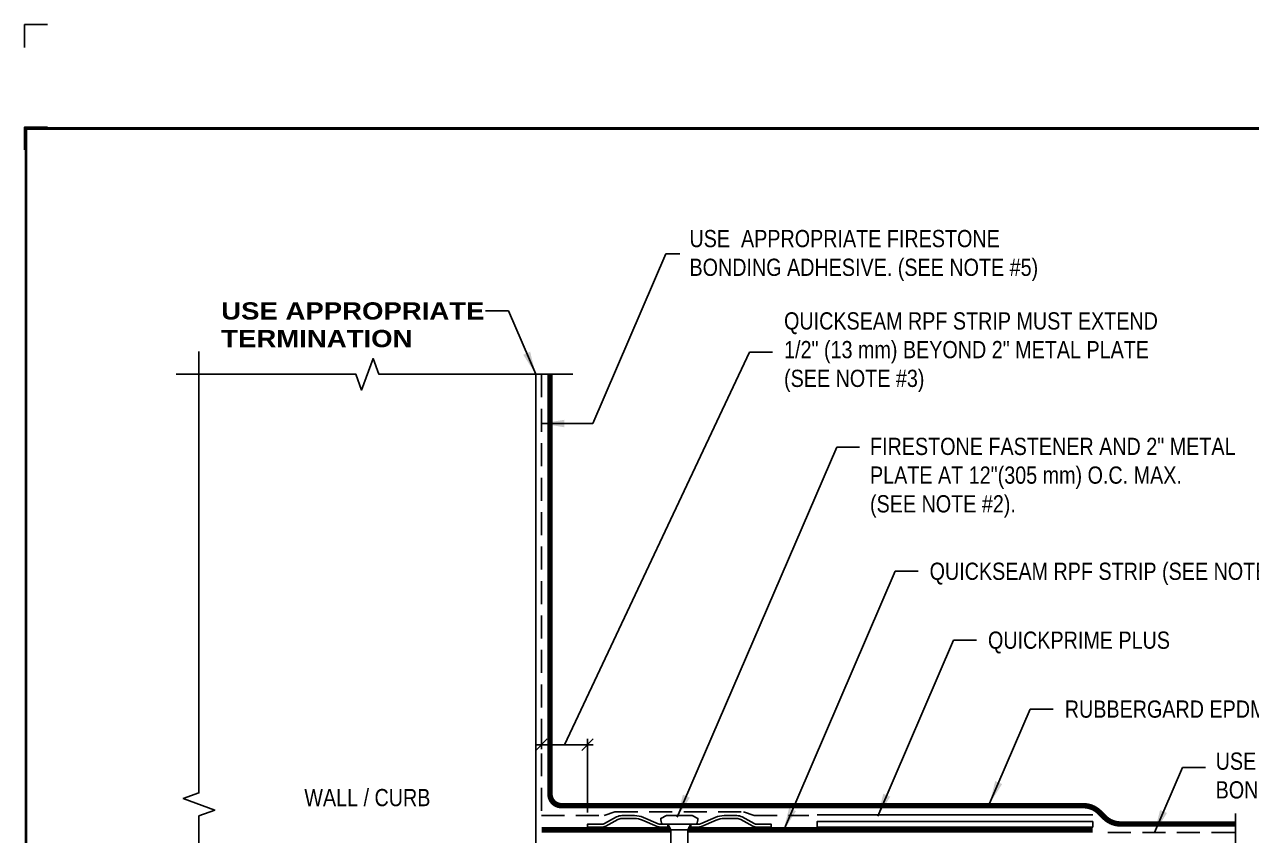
# Model space of a CAD drawing. Header units: inches. Extents: x 99.4 to 119.5, y -71.9 to -55.1.
# Drawn here: x 99.45 to 112.8, y -63.93 to -55.11 of the extents above; entities that cross this region are included whole.
import ezdxf
from ezdxf.enums import TextEntityAlignment as Align

# ---------------------------------------------------------------- set-up
doc = ezdxf.new("R2010")
doc.units = ezdxf.units.IN
doc.header["$MEASUREMENT"] = 0
doc.linetypes.add('HIDDEN', pattern=[0.375, 0.25, -0.125])
doc.layers.get('0').update_dxf_attribs({"linetype": 'CONTINUOUS'})
doc.layers.get('DEFPOINTS').update_dxf_attribs({"linetype": 'CONTINUOUS'})
for name, color, linetype in [('FSBP-ACCESSORY-FIRESTONE', 7, 'CONTINUOUS'), ('FSBP-ADHESIVE', 1, 'HIDDEN'), ('FSBP-ANNO-NOTE', 7, 'CONTINUOUS'), ('FSBP-INSULATION', 7, 'CONTINUOUS'), ('FSBP-MEMBRANE', 7, 'CONTINUOUS'), ('FSBP-TTLB-BORDER', 7, 'CONTINUOUS'), ('FSBP-TTLB-TEXT', 7, 'CONTINUOUS'), ('FSBP-WALL-CURB', 9, 'CONTINUOUS')]:
    doc.layers.add(name, color=color, linetype=linetype)
doc.styles.add('FSBP_ARIAL', font='arial.ttf')
doc.styles.add('FSBP_ARIAL_BOLD', font='')
doc.styles.add('FSBP_ARIAL_NAR', font='ARIALN.TTF')
doc.styles.get('FSBP_ARIAL_BOLD').set_extended_font_data('Arial Black')
doc.linetypes.add('ZIGZAG', pattern='A,0.0001,-0.2,[131,ltypeshp.shx,S=0.2,R=0,X=-0.2,Y=0],-0.4,[131,ltypeshp.shx,S=0.2,R=180,X=0.2,Y=0],-0.2', length=0.8001)
doc.dimstyles.new('FSBP-DIM', dxfattribs={"dimtxt": 0.1875, "dimasz": 0.125, "dimexe": 0.0625, "dimexo": 0.125, "dimgap": 0.125, "dimtad": 0, "dimdec": 0, "dimzin": 1, "dimdsep": 46, "dimlunit": 4, "dimtxsty": 'FSBP_ARIAL_NAR', "dimblk": 'OBLIQUE', "dimcen": 0.09375, "dimdle": 0.0625, "dimclrd": 256, "dimclre": 256, "dimclrt": 256, "dimadec": 0, "dimazin": 0, "dimtfac": 1, "dimtdec": 0, "dimtmove": 1, "dimatfit": 3, "dimfxl": 1, "dimtolj": 1, "dimtzin": 0, "dimlwd": -1, "dimlwe": -1, "dimarcsym": 0})
doc.dimstyles.new('FSBP-LEADER', dxfattribs={"dimtxt": 0.1875, "dimasz": 0.25, "dimexe": 0.0625, "dimexo": 0.125, "dimgap": 0.125, "dimtad": 0, "dimtih": 1, "dimtoh": 1, "dimdec": 4, "dimzin": 0, "dimdsep": 46, "dimlunit": 4, "dimtxsty": 'FSBP_ARIAL_NAR', "dimcen": 0.09375, "dimclrd": 256, "dimclre": 256, "dimclrt": 256, "dimadec": 0, "dimazin": 0, "dimtfac": 1, "dimtdec": 4, "dimtofl": 0, "dimtmove": 0, "dimatfit": 3, "dimfxl": 1, "dimtolj": 1, "dimtzin": 0, "dimlwd": -1, "dimlwe": -1, "dimarcsym": 0})

# ---------------------------------------------------------------- blocks, each defined once
blk = doc.blocks.new('_OBLIQUE')
at = {"color": 0, "linetype": 'ByBlock'}
blk.add_line((-0.5, -0.5), (0.5, 0.5), dxfattribs=at)
blk = doc.blocks.new('*D5')
at = {"layer": 'DEFPOINTS', "color": 0, "transparency": 16777216}
for p in [(105.573272327516, -62.94590461799037), (105.073272327516, -63.1185055442982), (105.573272327516, -63.80753267771256)]:
    blk.add_point(p, dxfattribs=at)
at = {"layer": 'FSBP-ANNO-NOTE', "transparency": 16777216}
for p, q in [((105.323272327516, -62.94590461799037), (107.3380411240844, -58.67444360625329)), ((107.3380411240844, -58.67444360625329), (107.5880411240844, -58.67444360625329)), ((105.073272327516, -62.9935055442982), (105.073272327516, -62.88340461799037)), ((105.573272327516, -63.68253267771256), (105.573272327516, -62.88340461799037)), ((105.010772327516, -62.94590461799037), (105.635772327516, -62.94590461799037))]:
    blk.add_line(p, q, dxfattribs=at)
at = {"layer": 'FSBP-ANNO-NOTE', "transparency": 16777216, "xscale": 0.125, "yscale": 0.125, "zscale": 0.125, "rotation": 180}
blk.add_blockref('_OBLIQUE', (105.073272327516, -62.94590461799037), dxfattribs=at)
at = {"layer": 'FSBP-ANNO-NOTE', "transparency": 16777216, "xscale": 0.125, "yscale": 0.125, "zscale": 0.125}
blk.add_blockref('_OBLIQUE', (105.573272327516, -62.94590461799037), dxfattribs=at)
at = {"layer": 'FSBP-ANNO-NOTE', "transparency": 16777216, "insert": (107.7130411240844, -58.67444360625329), "char_height": 0.1875, "attachment_point": 4, "style": 'FSBP_ARIAL_NAR'}
blk.add_mtext('\\A1;QUICKSEAM RPF STRIP MUST EXTEND\\P1/2" (13 mm) BEYOND 2" METAL PLATE\\P(SEE NOTE #3)', dxfattribs=at)
blk = doc.blocks.new('TTLB-EPDM_2')
at = {"layer": 'DEFPOINTS', "linetype": 'Continuous', "ltscale": 1.75}
blk.add_lwpolyline([(-0.015625, 13.88083333333333), (-0.015625, 14.13083333333333), (0.234375, 14.13083333333333)], dxfattribs=at)
at = {"layer": 'DEFPOINTS', "color": 1}
blk.add_lwpolyline([(0.234375, 13.015625), (-0.015625, 13.015625), (-0.015625, 12.765625)], dxfattribs=at)
at = {"layer": 'FSBP-TTLB-BORDER', "const_width": 0.03125}
blk.add_lwpolyline([(20, 0), (20, 13), (0, 13), (0, 0)], dxfattribs=at)
at = {"layer": 'FSBP-TTLB-TEXT'}
for tag, height, style, p in [('MAXIMUM_WARRANTY', 0.1875, 'FSBP_ARIAL_BOLD', (18.03987100774941, 0.2240244307510579)), ('ACCPT_SYSTEMS', 0.21875, 'FSBP_ARIAL', (12.49438170418193, -1.23218745252656))]:
    blk.add_attdef(tag, text='', height=height, dxfattribs=dict(at, style=style)).set_placement(p, align=Align.MIDDLE_LEFT)
for tag, height, style, p in [('DETAIL_DESCP_LINE_1', 0.21875, 'FSBP_ARIAL_BOLD', (10.33118450231211, -0.2831249841755152)), ('DETAIL_DESCP_LINE_2', 0.21875, 'FSBP_ARIAL_BOLD', (10.33118450231211, -0.6812499208775904)), ('ISSUE_REV_DATE', 0.21875, 'FSBP_ARIAL', (16.84069633627263, -0.7282559425942452)), ('DETAIL_NUMBER', 0.4375, 'FSBP_ARIAL', (18.91941590748775, -0.8931630692489421))]:
    blk.add_attdef(tag, text='', height=height, dxfattribs=dict(at, style=style)).set_placement(p, align=Align.MIDDLE_CENTER)
blk = doc.blocks.new('FSBP_AP_FASTENER_01')
at = {"layer": 'FSBP-ACCESSORY-FIRESTONE'}
for p, q in [((-0.125, 0.04849224421338505), (-0.09375, -0.01400775578661495)), ((0.09375, -0.01400775578661495), (0.125, 0.04849224421338505)), ((-0.09375, -0.01400775578661495), (-0.09375, -0.264007755786615)), ((-0.09375, -0.01400775578661495), (0.09375, -0.01400775578661495)), ((0.09375, -0.01400775578661495), (0.09375, -0.264007755786615)), ((-0.09375, -0.264007755786615), (-0.0703125, -0.2840970415008996)), ((-0.0703125, -0.3156643085181585), (-0.0703125, -0.3472315755354103)), ((-0.0703125, -0.3787988425526763), (-0.0703125, -0.410366109569928)), ((0.0703125, -0.2955750228038667), (0.0703125, -0.3271422898211327)), ((0.0703125, -0.3587095568383845), (0.0703125, -0.3902768238556433)), ((-0.0703125, -0.4419333765871798), (-0.0703125, -0.4735006436044458)), ((-0.0703125, -0.5050679106216975), (-0.0703125, -0.5366351776389564)), ((0.0703125, -0.4218440908729022), (0.0703125, -0.453411357890154)), ((0.0703125, -0.4849786249074128), (0.0703125, -0.5165458919246717)), ((-0.0703125, -0.5682024446562153), (-0.0703125, -0.599769711673467)), ((-0.0703125, -0.631336978690733), (-0.0703125, -0.6629042457079848)), ((0.0703125, -0.5481131589419235), (0.0703125, -0.5796804259591894)), ((0.0703125, -0.6112476929764412), (0.0703125, -0.6428149599937001)), ((-0.0703125, -0.6944715127252366), (-0.0703125, -0.7260387797425025)), ((-0.0703125, -0.7576060467597543), (-0.0703125, -0.7891733137770132)), ((0.0703125, -0.674382227010959), (0.0703125, -0.7059494940282107)), ((0.0703125, -0.7375167610454696), (0.0703125, -0.7690840280627285)), ((0.0703125, -0.8006512950799802), (0.0703125, -0.8322185620972462)), ((-0.0703125, -0.820740580794272), (-0.0703125, -0.8523078478115238)), ((-0.0703125, -0.8838751148287898), (-0.0703125, -0.9154423818460415)), ((0.0703125, -0.863785829114498), (0.0703125, -0.8953530961317568)), ((0.0703125, -0.9269203631490157), (0.0703125, -0.9584876301662675)), ((-0.0703125, -0.9470096488632933), (-0.0703125, -0.9785769158805593)), ((-0.0703125, -1.010144182897811), (-0.0703125, -1.04171144991507)), ((0.0703125, -0.9900548971835264), (0.0703125, -1.021622164200785)), ((0.0703125, -1.053189431218037), (0.0703125, -1.084756698235303)), ((-0.0703125, -1.073278716932329), (-0.0703125, -1.104845983949581)), ((-0.0703125, -1.136413250966847), (-0.0703125, -1.167980517984098)), ((-0.0703125, -1.19954778500135), (-0.0703125, -1.231115052018616)), ((0.0703125, -1.116323965252555), (0.0703125, -1.147891232269814)), ((0.0703125, -1.179458499287072), (0.0703125, -1.211025766304324)), ((-0.0703125, -1.262682319035868), (-0.0703125, -1.294249586053127)), ((-0.0703125, -1.325816853070386), (-0.0703125, -1.357384120087637)), ((0.0703125, -1.242593033321583), (0.0703125, -1.274160300338842)), ((0.0703125, -1.305727567356094), (0.0703125, -1.33729483437336)), ((-0.0703125, -1.388951387104903), (-0.0703125, -1.420518654122155)), ((-0.0703125, -1.452085921139407), (-0.0703125, -1.483653188156673)), ((0.0703125, -1.368862101390611), (0.0703125, -1.40042936840787)), ((0.0703125, -1.431996635425129), (0.0703125, -1.463563902442381)), ((-0.0703125, -1.515220455173925), (-0.0703125, -1.546787722191183)), ((-0.0703125, -1.578354989208442), (-0.0703125, -1.609922256225694)), ((0.0703125, -1.49513116945964), (0.0703125, -1.526698436476899)), ((0.0703125, -1.558265703494151), (0.0703125, -1.589832970511416)), ((-0.0703125, -1.64148952324296), (-0.0703125, -1.673056790260212)), ((-0.0703125, -1.704624057277464), (-0.0703125, -1.73619132429473)), ((0.0703125, -1.621400237528668), (0.0703125, -1.652967504545927)), ((0.0703125, -1.684534771563186), (0.0703125, -1.716102038580438)), ((-0.0703125, -1.767758591311981), (-0.0703125, -1.79932585832924)), ((-0.0703125, -1.830893125346499), (-0.0703125, -1.862460392363751)), ((0.0703125, -1.747669305597697), (0.0703125, -1.779236572614955)), ((0.0703125, -1.810803839632207), (0.0703125, -1.842371106649473)), ((-0.0703125, -1.894027659381017), (-0.0703125, -1.925594926398269)), ((-0.0703125, -1.95716219341552), (-0.0703125, -1.988729460432786)), ((0.0703125, -1.873938373666725), (0.0703125, -1.905505640683984)), ((0.0703125, -1.937072907701243), (0.0703125, -1.968640174718495)), ((0.0703125, -2.000207441735753), (0.0703125, -2.031774708753012)), ((-0.0703125, -2.020296727450038), (-0.0703125, -2.051863994467297)), ((-0.0703125, -2.083431261484556), (-0.0703125, -2.114998528501808)), ((0.0703125, -2.063341975770264), (0.0703125, -2.09490924278753)), ((0.0703125, -2.126476509804782), (0.0703125, -2.158043776822041)), ((-0.0703125, -2.146565795519074), (-0.0703125, -2.178133062536325)), ((-0.0703125, -2.209700329553577), (-0.0703125, -2.241267596570843)), ((0.0703125, -2.189611043839299), (0.0703125, -2.221178310856551)), ((0.0703125, -2.25274557787381), (0.0703125, -2.284312844891069)), ((-0.0703125, -2.272834863588095), (-0.0703125, -2.304402130605354)), ((-0.0703125, -2.335969397622613), (-0.0703125, -2.367536664639864)), ((-0.0703125, -2.39910393165713), (-0.0703125, -2.430671198674382)), ((0.0703125, -2.315880111908321), (0.0703125, -2.347447378925587)), ((0.0703125, -2.379014645942839), (0.0703125, -2.410581912960097)), ((-0.0703125, -2.462238465691634), (-0.0703125, -2.4938057327089)), ((-0.0703125, -2.525372999726152), (-0.0703125, -2.55694026674341)), ((0.0703125, -2.442149179977356), (0.0703125, -2.473716446994608)), ((0.0703125, -2.505283714011867), (0.0703125, -2.536850981029126)), ((-0.0703125, -2.588507533760669), (-0.0703125, -2.620074800777921)), ((-0.0703125, -2.651642067795187), (-0.0703125, -2.683209334812439)), ((0.0703125, -2.568418248046378), (0.0703125, -2.599985515063644)), ((0.0703125, -2.631552782080895), (0.0703125, -2.663120049098154)), ((-0.0703125, -2.714776601829691), (-0.0703125, -2.746343868846957)), ((-0.0703125, -2.777911135864208), (-0.0703125, -2.809478402881467)), ((0.0703125, -2.694687316115413), (0.0703125, -2.726254583132665)), ((0.0703125, -2.757821850149924), (0.0703125, -2.789389117167183)), ((-0.0703125, -2.841045669898726), (-0.0703125, -2.872612936915978)), ((-0.0703125, -2.904180203933244), (-0.0703125, -2.935747470950496)), ((0.0703125, -2.820956384184434), (0.0703125, -2.8525236512017)), ((0.0703125, -2.884090918218952), (0.0703125, -2.915658185236211)), ((-0.0703125, -2.967314737967747), (-0.0703125, -2.998882004985013)), ((-0.0625, -3.154632755786622), (-0.0625, -3.013549567065063)), ((0, -3.201507755786615), (0.02460623630038583, -3.00110581902215)), ((0.0625, -3.154632755786601), (0.0625, -2.995692424207924)), ((0.0703125, -2.94722545225347), (0.0703125, -2.978792719270722)), ((0, -3.201507755786615), (-0.06250000000001421, -3.154632755786615)), ((0.0625, -3.154632755786615), (0, -3.201507755786615))]:
    blk.add_line(p, q, dxfattribs=at)
blk.add_lwpolyline([(0.1875, 0.04849224421338505, 0.1250000000000271), (0.203125, 0.110992244213385), (0.140625, 0.142242244213385), (-0.140625, 0.142242244213385), (-0.203125, 0.110992244213385, 0.1250000000000271), (-0.1875, 0.04849224421338505)], format="xyb", close=True, dxfattribs=at)
for points in [[(-0.109375, -0.3054610321523867), (-0.0703125, -0.2840970415008996), (0.0703125, -0.264007755786615), (0.109375, -0.2742110321523867), (0.0703125, -0.2955750228038667), (-0.0703125, -0.3156643085181585)], [(-0.109375, -0.3685955661869045), (-0.0703125, -0.3472315755354103), (0.0703125, -0.3271422898211327), (0.109375, -0.3373455661869045), (0.0703125, -0.3587095568383845), (-0.0703125, -0.3787988425526763)], [(-0.109375, -0.431730100221408), (-0.0703125, -0.410366109569928), (0.0703125, -0.3902768238556433), (0.109375, -0.400480100221408), (0.0703125, -0.4218440908729022), (-0.0703125, -0.4419333765871798)], [(-0.109375, -0.4948646342559258), (-0.0703125, -0.4735006436044458), (0.0703125, -0.453411357890154), (0.109375, -0.4636146342559258), (0.0703125, -0.4849786249074128), (-0.0703125, -0.5050679106216975)], [(-0.109375, -0.5579991682904435), (-0.0703125, -0.5366351776389564), (0.0703125, -0.5165458919246717), (0.109375, -0.5267491682904435), (0.0703125, -0.5481131589419235), (-0.0703125, -0.5682024446562153)], [(-0.109375, -0.6211337023249612), (-0.0703125, -0.599769711673467), (0.0703125, -0.5796804259591894), (0.109375, -0.5898837023249612), (0.0703125, -0.6112476929764412), (-0.0703125, -0.631336978690733)], [(-0.109375, -0.6842682363594648), (-0.0703125, -0.6629042457079848), (0.0703125, -0.6428149599937001), (0.109375, -0.6530182363594648), (0.0703125, -0.674382227010959), (-0.0703125, -0.6944715127252366)], [(-0.109375, -0.7474027703939825), (-0.0703125, -0.7260387797425025), (0.0703125, -0.7059494940282107), (0.109375, -0.7161527703939825), (0.0703125, -0.7375167610454696), (-0.0703125, -0.7576060467597543)], [(-0.109375, -0.8105373044285002), (-0.0703125, -0.7891733137770132), (0.0703125, -0.7690840280627285), (0.109375, -0.7792873044285002), (0.0703125, -0.8006512950799802), (-0.0703125, -0.820740580794272)], [(-0.109375, -0.873671838463018), (-0.0703125, -0.8523078478115238), (0.0703125, -0.8322185620972462), (0.109375, -0.842421838463018), (0.0703125, -0.863785829114498), (-0.0703125, -0.8838751148287898)], [(-0.109375, -0.9368063724975215), (-0.0703125, -0.9154423818460415), (0.0703125, -0.8953530961317568), (0.109375, -0.9055563724975215), (0.0703125, -0.9269203631490157), (-0.0703125, -0.9470096488632933)], [(-0.109375, -0.9999409065320393), (-0.0703125, -0.9785769158805593), (0.0703125, -0.9584876301662675), (0.109375, -0.9686909065320393), (0.0703125, -0.9900548971835264), (-0.0703125, -1.010144182897811)], [(-0.109375, -1.063075440566557), (-0.0703125, -1.04171144991507), (0.0703125, -1.021622164200785), (0.109375, -1.031825440566557), (0.0703125, -1.053189431218037), (-0.0703125, -1.073278716932329)], [(-0.109375, -1.126209974601075), (-0.0703125, -1.104845983949581), (0.0703125, -1.084756698235303), (0.109375, -1.094959974601075), (0.0703125, -1.116323965252555), (-0.0703125, -1.136413250966847)], [(-0.109375, -1.189344508635578), (-0.0703125, -1.167980517984098), (0.0703125, -1.147891232269814), (0.109375, -1.158094508635578), (0.0703125, -1.179458499287072), (-0.0703125, -1.19954778500135)], [(-0.109375, -1.252479042670096), (-0.0703125, -1.231115052018616), (0.0703125, -1.211025766304324), (0.109375, -1.221229042670096), (0.0703125, -1.242593033321583), (-0.0703125, -1.262682319035868)], [(-0.109375, -1.315613576704614), (-0.0703125, -1.294249586053127), (0.0703125, -1.274160300338842), (0.109375, -1.284363576704614), (0.0703125, -1.305727567356094), (-0.0703125, -1.325816853070386)], [(-0.109375, -1.378748110739132), (-0.0703125, -1.357384120087637), (0.0703125, -1.33729483437336), (0.109375, -1.347498110739132), (0.0703125, -1.368862101390611), (-0.0703125, -1.388951387104903)], [(-0.109375, -1.441882644773635), (-0.0703125, -1.420518654122155), (0.0703125, -1.40042936840787), (0.109375, -1.410632644773635), (0.0703125, -1.431996635425129), (-0.0703125, -1.452085921139407)], [(-0.109375, -1.505017178808153), (-0.0703125, -1.483653188156673), (0.0703125, -1.463563902442381), (0.109375, -1.473767178808153), (0.0703125, -1.49513116945964), (-0.0703125, -1.515220455173925)], [(-0.109375, -1.568151712842671), (-0.0703125, -1.546787722191183), (0.0703125, -1.526698436476899), (0.109375, -1.536901712842671), (0.0703125, -1.558265703494151), (-0.0703125, -1.578354989208442)], [(-0.109375, -1.631286246877188), (-0.0703125, -1.609922256225694), (0.0703125, -1.589832970511416), (0.109375, -1.600036246877188), (0.0703125, -1.621400237528668), (-0.0703125, -1.64148952324296)], [(-0.109375, -1.694420780911692), (-0.0703125, -1.673056790260212), (0.0703125, -1.652967504545927), (0.109375, -1.663170780911692), (0.0703125, -1.684534771563186), (-0.0703125, -1.704624057277464)], [(-0.109375, -1.75755531494621), (-0.0703125, -1.73619132429473), (0.0703125, -1.716102038580438), (0.109375, -1.72630531494621), (0.0703125, -1.747669305597697), (-0.0703125, -1.767758591311981)], [(-0.109375, -1.820689848980727), (-0.0703125, -1.79932585832924), (0.0703125, -1.779236572614955), (0.109375, -1.789439848980727), (0.0703125, -1.810803839632207), (-0.0703125, -1.830893125346499)], [(-0.109375, -1.883824383015245), (-0.0703125, -1.862460392363751), (0.0703125, -1.842371106649473), (0.109375, -1.852574383015245), (0.0703125, -1.873938373666725), (-0.0703125, -1.894027659381017)], [(-0.109375, -1.946958917049749), (-0.0703125, -1.925594926398269), (0.0703125, -1.905505640683984), (0.109375, -1.915708917049749), (0.0703125, -1.937072907701243), (-0.0703125, -1.95716219341552)], [(-0.109375, -2.010093451084266), (-0.0703125, -1.988729460432786), (0.0703125, -1.968640174718495), (0.109375, -1.978843451084266), (0.0703125, -2.000207441735753), (-0.0703125, -2.020296727450038)], [(-0.109375, -2.073227985118784), (-0.0703125, -2.051863994467297), (0.0703125, -2.031774708753012), (0.109375, -2.041977985118784), (0.0703125, -2.063341975770264), (-0.0703125, -2.083431261484556)], [(-0.109375, -2.136362519153302), (-0.0703125, -2.114998528501808), (0.0703125, -2.09490924278753), (0.109375, -2.105112519153302), (0.0703125, -2.126476509804782), (-0.0703125, -2.146565795519074)], [(-0.109375, -2.199497053187805), (-0.0703125, -2.178133062536325), (0.0703125, -2.158043776822041), (0.109375, -2.168247053187805), (0.0703125, -2.189611043839299), (-0.0703125, -2.209700329553577)], [(-0.109375, -2.262631587222323), (-0.0703125, -2.241267596570843), (0.0703125, -2.221178310856551), (0.109375, -2.231381587222323), (0.0703125, -2.25274557787381), (-0.0703125, -2.272834863588095)], [(-0.109375, -2.325766121256841), (-0.0703125, -2.304402130605354), (0.0703125, -2.284312844891069), (0.109375, -2.294516121256841), (0.0703125, -2.315880111908321), (-0.0703125, -2.335969397622613)], [(-0.109375, -2.388900655291359), (-0.0703125, -2.367536664639864), (0.0703125, -2.347447378925587), (0.109375, -2.357650655291359), (0.0703125, -2.379014645942839), (-0.0703125, -2.39910393165713)], [(-0.109375, -2.452035189325862), (-0.0703125, -2.430671198674382), (0.0703125, -2.410581912960097), (0.109375, -2.420785189325862), (0.0703125, -2.442149179977356), (-0.0703125, -2.462238465691634)], [(-0.109375, -2.51516972336038), (-0.0703125, -2.4938057327089), (0.0703125, -2.473716446994608), (0.109375, -2.48391972336038), (0.0703125, -2.505283714011867), (-0.0703125, -2.525372999726152)], [(-0.109375, -2.578304257394898), (-0.0703125, -2.55694026674341), (0.0703125, -2.536850981029126), (0.109375, -2.547054257394898), (0.0703125, -2.568418248046378), (-0.0703125, -2.588507533760669)], [(-0.109375, -2.641438791429415), (-0.0703125, -2.620074800777921), (0.0703125, -2.599985515063644), (0.109375, -2.610188791429415), (0.0703125, -2.631552782080895), (-0.0703125, -2.651642067795187)], [(-0.109375, -2.704573325463919), (-0.0703125, -2.683209334812439), (0.0703125, -2.663120049098154), (0.109375, -2.673323325463919), (0.0703125, -2.694687316115413), (-0.0703125, -2.714776601829691)], [(-0.109375, -2.767707859498437), (-0.0703125, -2.746343868846957), (0.0703125, -2.726254583132665), (0.109375, -2.736457859498437), (0.0703125, -2.757821850149924), (-0.0703125, -2.777911135864208)], [(-0.109375, -2.830842393532954), (-0.0703125, -2.809478402881467), (0.0703125, -2.789389117167183), (0.109375, -2.799592393532954), (0.0703125, -2.820956384184434), (-0.0703125, -2.841045669898726)], [(-0.109375, -2.893976927567472), (-0.0703125, -2.872612936915978), (0.0703125, -2.8525236512017), (0.109375, -2.862726927567472), (0.0703125, -2.884090918218952), (-0.0703125, -2.904180203933244)], [(-0.099609375, -2.955716372316267), (-0.0703125, -2.935747470950496), (0.0703125, -2.915658185236211), (0.099609375, -2.927256550887698), (0.0703125, -2.94722545225347), (-0.0703125, -2.967314737967747)], [(-0.0849609375, -3.008866455667892), (-0.0703125, -2.998882004985013), (0.0703125, -2.978792719270722), (0.0849609375, -2.984591902096462), (0.0703125, -2.994576352779355), (-0.0703125, -3.014665638493632)]]:
    blk.add_lwpolyline(points, close=True, dxfattribs=at)
blk.add_lwpolyline([(-0.09375, -0.264007755786615), (0.09375, -0.264007755786615)], dxfattribs=at)
blk = doc.blocks.new('FSBP_AP_FASTENER_W_2inPLATE_1')
blk.add_line((-0.125, 0.03125), (0.125, 0.03125))
at = {"layer": 'FSBP-ACCESSORY-FIRESTONE'}
for p, q in [((-0.125, 0), (-0.109375, 0)), ((0.125, 0), (0.1093749999999858, 0))]:
    blk.add_line(p, q, dxfattribs=at)
for points in [[(-1, 0), (-0.8440621258972953, 0, 0.125489241710454), (-0.7991697386460004, 0.01144729003925704), (-0.6692681354566616, 0.08230270996074296, -0.1254892417105026), (-0.6243757482053525, 0.09375), (-0.4888144254886129, 0.09375, -0.1015700823222099), (-0.4026445789244235, 0.07606297531646078), (-0.24285132786963, 0.007580153435810644, 0.1015700823222143), (-0.2059213936278326, 0), (-0.125, 0), (-0.125, 0.03125), (-0.2059213936278326, 0.03125, -0.1015700823222341), (-0.2305413497890356, 0.03630343562389271), (-0.3903346008438291, 0.1047862575045144, 0.1015700823222067), (-0.4888144254886129, 0.125), (-0.6243757482053525, 0.125, 0.1254892417105185), (-0.6842322645404408, 0.109736946614305), (-0.8141338677297654, 0.0388815266928475, -0.1254892417104541), (-0.8440621258972953, 0.03125), (-1, 0.03125)], [(1, 0), (0.8440621258972953, 0, -0.125489241710454), (0.7991697386460004, 0.01144729003925704), (0.6692681354566616, 0.08230270996074296, 0.1254892417105026), (0.6243757482053525, 0.09375), (0.4888144254886129, 0.09375, 0.1015700823222099), (0.4026445789244235, 0.07606297531646078), (0.24285132786963, 0.007580153435810644, -0.1015700823222143), (0.2059213936278326, 0), (0.125, 0), (0.125, 0.03125), (0.2059213936278326, 0.03125, 0.1015700823222341), (0.2305413497890356, 0.03630343562389271), (0.3903346008438291, 0.1047862575045144, -0.1015700823222067), (0.4888144254886129, 0.125), (0.6243757482053525, 0.125, -0.1254892417105185), (0.6842322645404408, 0.109736946614305), (0.8141338677297654, 0.0388815266928475, 0.1254892417104541), (0.8440621258972953, 0.03125), (1, 0.03125)]]:
    blk.add_lwpolyline(points, format="xyb", close=True, dxfattribs=at)
blk.add_blockref('FSBP_AP_FASTENER_01', (0, -0.01724224421337794), dxfattribs=at)

msp = doc.modelspace()

# ---------------------------------------------------------------- linework, layer by layer
at = {"layer": 'FSBP-ADHESIVE', "linetype": 'HIDDEN'}
for p, q in [((105.0720223275159, -58.91511395287169), (105.0720223275159, -63.71753267771253)), ((105.7546501327685, -63.71753267771254), (105.8712226469702, -63.67668941255903)), ((105.8712226469702, -63.67668941255903), (107.2714097529491, -63.67668941255903)), ((107.2714097529491, -63.67668941255903), (107.3879822671508, -63.71753267771254)), ((105.0720223275159, -63.71753267771253), (105.7546501327685, -63.71753267771254)), ((107.3879822671508, -63.71753267771254), (107.9816399829007, -63.71753267771254)), ((111.238437370461, -63.90253267771259), (112.6266421628832, -63.90253267771259))]:
    msp.add_line(p, q, dxfattribs=at)
at = {"layer": 'FSBP-ADHESIVE', "linetype": 'ZIGZAG', "ltscale": 0.17}
msp.add_line((108.073272327516, -63.71097017771258), (111.073272327516, -63.71097017771258), dxfattribs=at)
at = {"layer": 'FSBP-INSULATION', "linetype": 'Continuous'}
msp.add_lwpolyline([(112.6266421628832, -65.46503267771259), (112.6266421628831, -64.84003267771259), (112.7983595015991, -64.77753267771259), (112.4549248241672, -64.65253267771259), (112.6266421628831, -64.59003267771259), (112.6266421628832, -63.6953125)], dxfattribs=at)
at = {"layer": 'FSBP-MEMBRANE', "const_width": 0.06}
msp.add_lwpolyline([(105.1657723275159, -58.91511395287169), (105.1657723275159, -63.48440767771261, 0.414213562373095), (105.2907723275159, -63.60940767771261), (110.9697189369227, -63.60940767771261, -0.1989123673796589), (111.1464956322193, -63.68263098241594), (111.1994240228126, -63.73555937300925, 0.1989123673796604), (111.3762007181092, -63.80878267771259), (112.6266421628832, -63.80878267771259)], format="xyb", dxfattribs=at)
at = {"layer": 'FSBP-MEMBRANE'}
msp.add_lwpolyline([(108.073272327516, -63.84253267771258), (111.073272327516, -63.84253267771258), (111.073272327516, -63.78253267771258), (108.073272327516, -63.78253267771258)], close=True, dxfattribs=at)
at = {"layer": 'FSBP-MEMBRANE', "const_width": 0.06}
for points in [[(105.073272327516, -63.87253267771258), (106.479522327516, -63.87253267771258)], [(106.667022327516, -63.87253267771258), (111.073272327516, -63.87253267771258)]]:
    msp.add_lwpolyline(points, dxfattribs=at)
at = {"layer": 'FSBP-WALL-CURB'}
msp.add_line((105.010772327516, -58.91511395287169), (105.010772327516, -68.27532371346324), dxfattribs=at)
for points in [[(101.0954619895437, -58.91511395287169), (103.0531171585298, -58.91511395287169), (103.1156171585298, -59.08683129158759), (103.2406171585298, -58.74339661415577), (103.3031171585298, -58.91511395287169), (105.4157723275159, -58.91511395287169)], [(101.3454619895437, -68.52532371346324), (101.3454619895437, -63.72021883316744), (101.5171793282595, -63.65771883316746), (101.1737446508278, -63.53271883316746), (101.3454619895437, -63.47021883316744), (101.3454619895437, -58.66511395287169)]]:
    msp.add_lwpolyline(points, dxfattribs=at)

# ---------------------------------------------------------------- block references
at = {"ltscale": 1.75}
msp.add_blockref('TTLB-EPDM_2', (99.462701130455, -69.23903783689853), dxfattribs=at)
at = {"layer": 'FSBP-ACCESSORY-FIRESTONE'}
msp.add_blockref('FSBP_AP_FASTENER_W_2inPLATE_1', (106.573272327516, -63.84253267771259), dxfattribs=at)

# ---------------------------------------------------------------- texts
at = {"layer": 'FSBP-ANNO-NOTE'}
for s, style, p in [('USE APPROPRIATE', 'FSBP_ARIAL_BOLD', (101.5872236510945, -58.22496017079901)), ('TERMINATION', 'FSBP_ARIAL_BOLD', (101.5872236510945, -58.52574142079901)), ('QUICKSEAM RPF STRIP (SEE NOTE #4)', 'FSBP_ARIAL_NAR', (109.2969000860072, -61.05836256936864)), ('QUICKPRIME PLUS', 'FSBP_ARIAL_NAR', (109.9323116204749, -61.80836256936864)), ('RUBBERGARD EPDM MEMBRANE', 'FSBP_ARIAL_NAR', (110.7679028993883, -62.55836256936861))]:
    msp.add_text(s, height=0.1875, dxfattribs=dict(at, style=style)).set_placement(p, align=Align.MIDDLE_LEFT)
at = {"layer": 'FSBP-ANNO-NOTE', "style": 'FSBP_ARIAL_NAR'}
msp.add_text('WALL / CURB', height=0.1875, dxfattribs=at).set_placement((103.1781171585298, -63.52149957300752), align=Align.MIDDLE_CENTER)
at = {"layer": 'FSBP-ANNO-NOTE', "char_height": 0.1875, "attachment_point": 1, "style": 'FSBP_ARIAL_NAR'}
for s, heights, insert in [('\\pt0.375;USE  APPROPRIATE FIRESTONE BONDING ADHESIVE. (SEE NOTE #5)', [0.6171875000000018], (106.68359375, -57.34375)), ('\\pt0.375;FIRESTONE FASTENER AND 2" METAL PLATE AT 12"(305 mm) O.C. MAX. \\P(SEE NOTE #2).', [0.9765625000000018], (108.6484375, -59.60546875)), ('\\pt0.375;USE  APPROPRIATE FIRESTONE BONDING ADHESIVE. (SEE NOTE #5)', [0.6171875000000018], (112.41015625, -63.03125))]:
    msp.add_mtext_dynamic_manual_height_columns(s, width=4.01171875, gutter_width=23.08110225731588, heights=heights, dxfattribs=dict(at, insert=insert))

# ---------------------------------------------------------------- dimensions: what is measured, and where the dimension line sits
at = {"layer": 'FSBP-ANNO-NOTE'}
dim = msp.add_linear_dim(base=(105.573272327516, -62.94590461799037), p1=(105.073272327516, -63.1185055442982), p2=(105.573272327516, -63.80753267771256), text='QUICKSEAM RPF STRIP MUST EXTEND\\P1/2" (13 mm) BEYOND 2" METAL PLATE\\P(SEE NOTE #3)', dimstyle='FSBP-DIM', dxfattribs=at)
dim.commit()
dim.dimension.update_dxf_attribs({"geometry": '*D5', "text_midpoint": (107.7130411240844, -58.67444360625329), "dimtype": 160})

# ---------------------------------------------------------------- leaders
for points in [[(105.073272327516, -59.4504643625262), (105.6303466281614, -59.4504643625262), (106.42471700166, -57.60523756936864), (106.578125, -57.60523756936864)], [(105.010772327516, -58.91511395287169), (104.7136952817028, -58.22496017079901), (104.4636952817028, -58.22496017079901)], [(106.5514579204547, -63.73551864720913), (108.2858217901248, -59.70680006936864), (108.5358217901248, -59.70680006936864)], [(107.7062707618941, -63.88245713199738), (108.9219000860072, -61.05836256936864), (109.1719000860072, -61.05836256936864)], [(108.73219721831, -63.72522709461158), (109.5573116204749, -61.80836256936864), (109.8073116204749, -61.80836256936864)], [(109.949970728397, -63.58736669434337), (110.3929028993883, -62.55836256936861), (110.6429028993883, -62.55836256936861)], [(111.7444180949785, -63.90253586597875), (112.049050450717, -63.19483725476157), (112.299050450717, -63.19483725476157)]]:
    msp.add_leader(points, dimstyle='FSBP-LEADER', dxfattribs=at)

doc.saveas('drawing.dxf')
